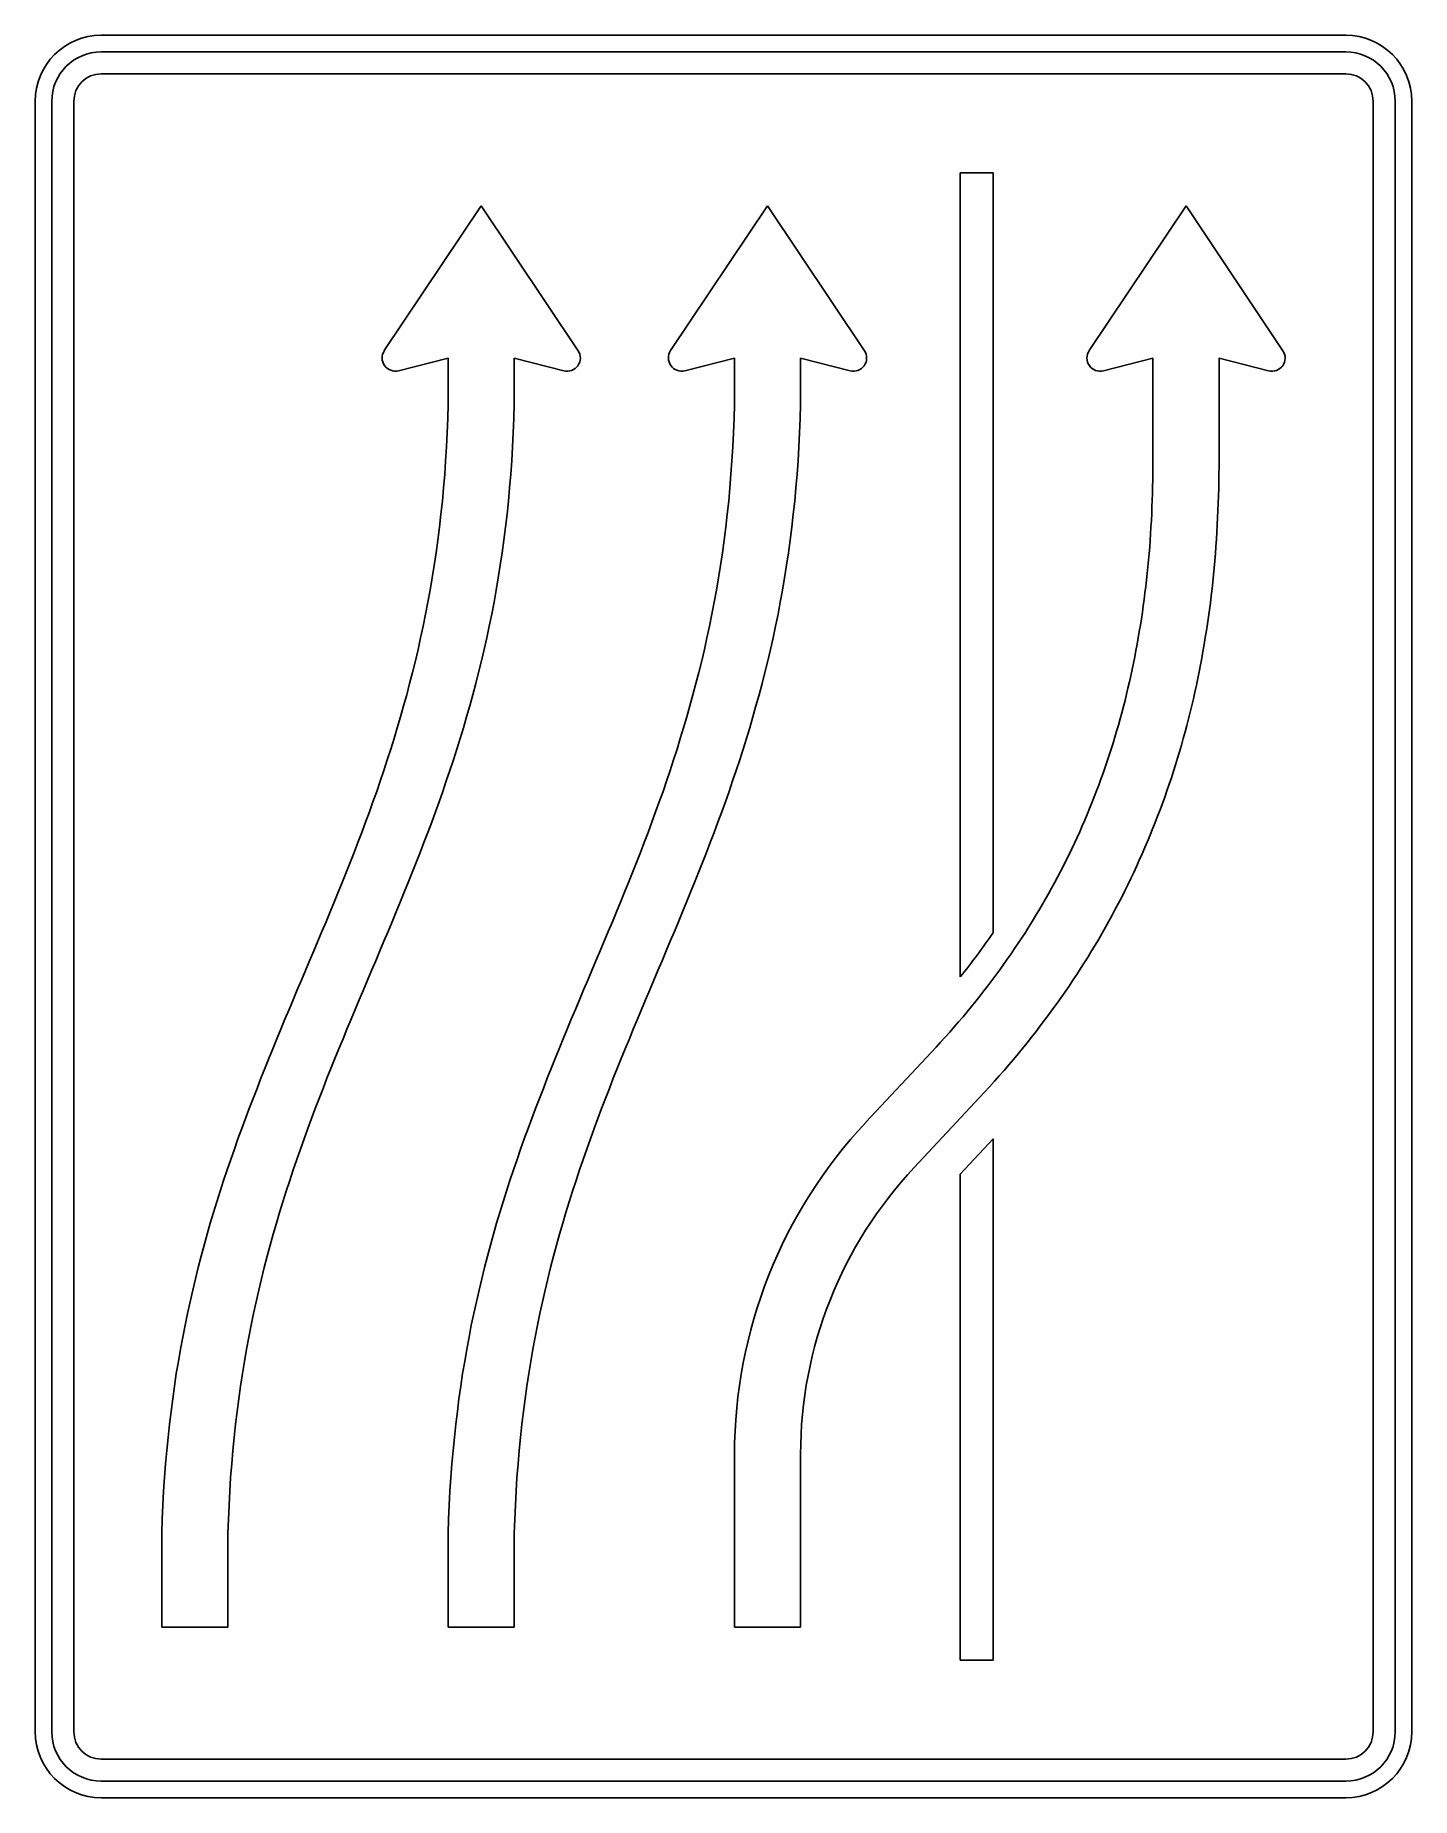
# Model space of a CAD drawing. Extents: x 0 to 1250, y 0 to 1600.
import ezdxf

# ---------------------------------------------------------------- set-up
doc = ezdxf.new("R2010")
doc.units = 0
doc.header["$LTSCALE"] = 25
doc.linetypes.add('AUSGEZOGEN', pattern=[0])
doc.layers.get('0').update_dxf_attribs({"linetype": 'AUSGEZOGEN'})

msp = doc.modelspace()

# ---------------------------------------------------------------- linework, layer by layer
for p, q in [((1190, 1600), (60, 1600)), ((1190, 1585), (60, 1585)), ((1190, 1565), (60, 1565)), ((0, 1540), (0, 60)), ((15, 1540), (15, 60)), ((35, 1540), (35, 60)), ((1215, 60), (1215, 1540)), ((1235, 60), (1235, 1540)), ((1250, 60), (1250, 1540)), ((840, 1475), (870, 1475)), ((840, 745.1), (840, 1475)), ((870, 1475), (870, 785.2)), ((405, 1445), (317, 1313.8)), ((493, 1313.6), (405, 1445)), ((665, 1445), (577, 1313.8)), ((753, 1313.6), (665, 1445)), ((1045, 1445), (957, 1313.7)), ((1133, 1313.6), (1045, 1445)), ((330, 1295.4), (375, 1307)), ((375, 1307), (375, 1265)), ((435, 1265), (435, 1307)), ((435, 1307), (480, 1295.4)), ((590, 1295.4), (635, 1307)), ((635, 1307), (635, 1265)), ((695, 1265), (695, 1307)), ((695, 1307), (740, 1295.4)), ((970, 1295.4), (1015, 1307)), ((1015, 1307), (1015, 1215)), ((1075, 1307), (1120, 1295.4)), ((1075, 1215), (1075, 1307)), ((330, 1295.5), (330, 1295.4)), ((590, 1295.5), (590, 1295.4)), ((375, 1265), (374.6, 1252)), ((434.6, 1252), (435, 1265)), ((635, 1265), (634.6, 1252)), ((694.6, 1252), (695, 1265)), ((374.6, 1252), (374.1, 1239.1)), ((434.1, 1239.1), (434.6, 1252)), ((634.6, 1252), (634.1, 1239.1)), ((694.1, 1239.1), (694.6, 1252)), ((374.1, 1239.1), (373.5, 1226.4)), ((433.5, 1226.4), (434.1, 1239.1)), ((634.1, 1239.1), (633.5, 1226.4)), ((693.5, 1226.4), (694.1, 1239.1)), ((373.5, 1226.4), (372.7, 1213.8)), ((432.7, 1213.8), (433.5, 1226.4)), ((633.5, 1226.4), (632.7, 1213.8)), ((692.7, 1213.8), (693.5, 1226.4)), ((371.8, 1201.4), (370.8, 1189.2)), ((372.7, 1213.8), (371.8, 1201.4)), ((430.8, 1189.2), (431.8, 1201.4)), ((431.8, 1201.4), (432.7, 1213.8)), ((631.8, 1201.4), (630.8, 1189.2)), ((632.7, 1213.8), (631.8, 1201.4)), ((690.8, 1189.2), (691.8, 1201.4)), ((691.8, 1201.4), (692.7, 1213.8)), ((1014.9, 1202.6), (1014.8, 1196.4)), ((1015, 1208.8), (1014.9, 1202.6)), ((1015, 1215), (1015, 1208.8)), ((1074.8, 1195), (1074.9, 1201.6)), ((1074.9, 1201.6), (1075, 1208.3)), ((1075, 1208.3), (1075, 1215)), ((370.8, 1189.2), (369.7, 1177.1)), ((429.7, 1177.1), (430.8, 1189.2)), ((630.8, 1189.2), (629.7, 1177.1)), ((689.7, 1177.1), (690.8, 1189.2)), ((1014.6, 1184), (1014.4, 1177.9)), ((1014.7, 1190.2), (1014.6, 1184)), ((1014.8, 1196.4), (1014.7, 1190.2)), ((1074.5, 1181.8), (1074.7, 1188.4)), ((1074.7, 1188.4), (1074.8, 1195)), ((369.7, 1177.1), (368.4, 1165.1)), ((428.4, 1165.1), (429.7, 1177.1)), ((629.7, 1177.1), (628.4, 1165.1)), ((688.4, 1165.1), (689.7, 1177.1)), ((1014.1, 1171.8), (1013.9, 1165.7)), ((1014.4, 1177.9), (1014.1, 1171.8)), ((1073.7, 1162), (1074, 1168.6)), ((1074, 1168.6), (1074.3, 1175.2)), ((1074.3, 1175.2), (1074.5, 1181.8)), ((367.1, 1153.3), (365.6, 1141.7)), ((368.4, 1165.1), (367.1, 1153.3)), ((425.6, 1141.7), (427.1, 1153.3)), ((427.1, 1153.3), (428.4, 1165.1)), ((627.1, 1153.3), (625.6, 1141.7)), ((628.4, 1165.1), (627.1, 1153.3)), ((685.6, 1141.7), (687.1, 1153.3)), ((687.1, 1153.3), (688.4, 1165.1)), ((1013.2, 1153.5), (1012.8, 1147.5)), ((1013.6, 1159.6), (1013.2, 1153.5)), ((1013.9, 1165.7), (1013.6, 1159.6)), ((1073, 1148.9), (1073.4, 1155.5)), ((1073.4, 1155.5), (1073.7, 1162)), ((365.6, 1141.7), (364, 1130.1)), ((424, 1130.1), (425.6, 1141.7)), ((625.6, 1141.7), (624, 1130.1)), ((684, 1130.1), (685.6, 1141.7)), ((1012.4, 1141.4), (1012, 1135.4)), ((1012.8, 1147.5), (1012.4, 1141.4)), ((1072.2, 1135.9), (1072.6, 1142.4)), ((1072.6, 1142.4), (1073, 1148.9)), ((364, 1130.1), (362.3, 1118.7)), ((422.3, 1118.8), (424, 1130.1)), ((624, 1130.1), (622.3, 1118.7)), ((682.3, 1118.8), (684, 1130.1)), ((1010.9, 1123.4), (1010.4, 1117.4)), ((1011.5, 1129.4), (1010.9, 1123.4)), ((1012, 1135.4), (1011.5, 1129.4)), ((1070.6, 1116.6), (1071.1, 1123)), ((1071.1, 1123), (1071.7, 1129.5)), ((1071.7, 1129.5), (1072.2, 1135.9)), ((360.5, 1107.5), (358.6, 1096.3)), ((362.3, 1118.7), (360.5, 1107.5)), ((418.6, 1096.3), (420.5, 1107.5)), ((420.5, 1107.5), (422.3, 1118.8)), ((620.5, 1107.5), (618.6, 1096.3)), ((622.3, 1118.7), (620.5, 1107.5)), ((678.6, 1096.3), (680.5, 1107.5)), ((680.5, 1107.5), (682.3, 1118.8)), ((1009.1, 1105.6), (1008.5, 1099.6)), ((1009.8, 1111.5), (1009.1, 1105.6)), ((1010.4, 1117.4), (1009.8, 1111.5)), ((1069.3, 1103.8), (1069.9, 1110.2)), ((1069.9, 1110.2), (1070.6, 1116.6)), ((358.6, 1096.3), (356.6, 1085.3)), ((416.6, 1085.3), (418.6, 1096.3)), ((618.6, 1096.3), (616.6, 1085.3)), ((676.6, 1085.3), (678.6, 1096.3)), ((1007.7, 1093.8), (1007, 1087.9)), ((1008.5, 1099.6), (1007.7, 1093.8)), ((1067.1, 1084.7), (1067.8, 1091)), ((1067.8, 1091), (1068.6, 1097.4)), ((1068.6, 1097.4), (1069.3, 1103.8)), ((354.5, 1074.4), (352.3, 1063.7)), ((356.6, 1085.3), (354.5, 1074.4)), ((412.3, 1063.7), (414.5, 1074.4)), ((414.5, 1074.4), (416.6, 1085.3)), ((614.5, 1074.4), (612.3, 1063.7)), ((616.6, 1085.3), (614.5, 1074.4)), ((672.3, 1063.7), (674.5, 1074.4)), ((674.5, 1074.4), (676.6, 1085.3)), ((1005.4, 1076.2), (1004.5, 1070.3)), ((1006.2, 1082), (1005.4, 1076.2)), ((1007, 1087.9), (1006.2, 1082)), ((1064.5, 1065.7), (1065.4, 1072)), ((1065.4, 1072), (1066.2, 1078.3)), ((1066.2, 1078.3), (1067.1, 1084.7)), ((352.3, 1063.7), (350, 1053)), ((410, 1053), (412.3, 1063.7)), ((612.3, 1063.7), (610, 1053)), ((670, 1053), (672.3, 1063.7)), ((1002.6, 1058.7), (1001.6, 1052.9)), ((1003.6, 1064.5), (1002.6, 1058.7)), ((1004.5, 1070.3), (1003.6, 1064.5)), ((1062.5, 1053.2), (1063.5, 1059.5)), ((1063.5, 1059.5), (1064.5, 1065.7)), ((347.6, 1042.4), (345.2, 1032)), ((350, 1053), (347.6, 1042.4)), ((405.2, 1032), (407.6, 1042.4)), ((407.6, 1042.4), (410, 1053)), ((607.6, 1042.4), (605.2, 1032)), ((610, 1053), (607.6, 1042.4)), ((665.2, 1032), (667.6, 1042.4)), ((667.6, 1042.4), (670, 1053)), ((999.5, 1041.4), (998.4, 1035.7)), ((1000.6, 1047.2), (999.5, 1041.4)), ((1001.6, 1052.9), (1000.6, 1047.2)), ((1059.3, 1034.5), (1060.4, 1040.7)), ((1060.4, 1040.7), (1061.5, 1047)), ((1061.5, 1047), (1062.5, 1053.2)), ((345.2, 1032), (342.6, 1021.6)), ((402.6, 1021.6), (405.2, 1032)), ((605.2, 1032), (602.6, 1021.6)), ((662.6, 1021.6), (665.2, 1032)), ((996.1, 1024.3), (994.9, 1018.6)), ((997.3, 1030), (996.1, 1024.3)), ((998.4, 1035.7), (997.3, 1030)), ((1056.9, 1022.2), (1058.1, 1028.4)), ((1058.1, 1028.4), (1059.3, 1034.5)), ((340, 1011.4), (337.3, 1001.2)), ((342.6, 1021.6), (340, 1011.4)), ((397.3, 1001.2), (400, 1011.4)), ((400, 1011.4), (402.6, 1021.6)), ((600, 1011.4), (597.3, 1001.2)), ((602.6, 1021.6), (600, 1011.4)), ((657.3, 1001.2), (660, 1011.4)), ((660, 1011.4), (662.6, 1021.6)), ((993.6, 1013), (992.3, 1007.3)), ((994.9, 1018.6), (993.6, 1013)), ((1053, 1003.8), (1054.4, 1009.9)), ((1054.4, 1009.9), (1055.7, 1016)), ((1055.7, 1016), (1056.9, 1022.2)), ((337.3, 1001.2), (334.5, 991.2)), ((394.5, 991.2), (397.3, 1001.2)), ((597.3, 1001.2), (594.5, 991.2)), ((654.5, 991.2), (657.3, 1001.2)), ((989.6, 996.1), (988.2, 990.5)), ((991, 1001.7), (989.6, 996.1)), ((992.3, 1007.3), (991, 1001.7)), ((1050.2, 991.6), (1051.7, 997.7)), ((1051.7, 997.7), (1053, 1003.8)), ((331.7, 981.2), (328.8, 971.3)), ((334.5, 991.2), (331.7, 981.2)), ((388.8, 971.3), (391.7, 981.2)), ((391.7, 981.2), (394.5, 991.2)), ((591.7, 981.2), (588.8, 971.3)), ((594.5, 991.2), (591.7, 981.2)), ((648.8, 971.3), (651.7, 981.2)), ((651.7, 981.2), (654.5, 991.2)), ((985.2, 979.4), (983.6, 973.8)), ((986.7, 984.9), (985.2, 979.4)), ((988.2, 990.5), (986.7, 984.9)), ((1045.7, 973.5), (1047.3, 979.5)), ((1047.3, 979.5), (1048.8, 985.6)), ((1048.8, 985.6), (1050.2, 991.6)), ((325.8, 961.5), (322.8, 951.8)), ((328.8, 971.3), (325.8, 961.5)), ((382.8, 951.8), (385.8, 961.5)), ((385.8, 961.5), (388.8, 971.3)), ((585.8, 961.5), (582.8, 951.8)), ((588.8, 971.3), (585.8, 961.5)), ((642.8, 951.8), (645.8, 961.5)), ((645.8, 961.5), (648.8, 971.3)), ((980.4, 962.8), (978.7, 957.3)), ((982, 968.3), (980.4, 962.8)), ((983.6, 973.8), (982, 968.3)), ((1040.8, 955.5), (1042.5, 961.5)), ((1042.5, 961.5), (1044.1, 967.5)), ((1044.1, 967.5), (1045.7, 973.5)), ((322.8, 951.8), (319.7, 942.1)), ((379.7, 942.1), (382.8, 951.8)), ((582.8, 951.8), (579.7, 942.1)), ((639.7, 942.1), (642.8, 951.8)), ((975.2, 946.4), (973.4, 940.9)), ((977, 951.8), (975.2, 946.4)), ((978.7, 957.3), (977, 951.8)), ((1037.3, 943.6), (1039, 949.6)), ((1039, 949.6), (1040.8, 955.5)), ((316.5, 932.6), (313.3, 923)), ((319.7, 942.1), (316.5, 932.6)), ((373.3, 923.1), (376.5, 932.6)), ((376.5, 932.6), (379.7, 942.1)), ((576.5, 932.6), (573.3, 923)), ((579.7, 942.1), (576.5, 932.6)), ((633.3, 923.1), (636.5, 932.6)), ((636.5, 932.6), (639.7, 942.1)), ((969.7, 930.1), (967.8, 924.7)), ((971.6, 935.5), (969.7, 930.1)), ((973.4, 940.9), (971.6, 935.5)), ((1031.7, 925.9), (1033.6, 931.8)), ((1033.6, 931.8), (1035.4, 937.7)), ((1035.4, 937.7), (1037.3, 943.6)), ((310.1, 913.6), (306.7, 904.2)), ((313.3, 923), (310.1, 913.6)), ((366.7, 904.2), (370.1, 913.6)), ((370.1, 913.6), (373.3, 923.1)), ((570.1, 913.6), (566.7, 904.2)), ((573.3, 923), (570.1, 913.6)), ((626.7, 904.2), (630.1, 913.6)), ((630.1, 913.6), (633.3, 923.1)), ((963.8, 914), (961.7, 908.7)), ((965.8, 919.3), (963.8, 914)), ((967.8, 924.7), (965.8, 919.3)), ((1025.7, 908.4), (1027.7, 914.2)), ((1027.7, 914.2), (1029.7, 920.1)), ((1029.7, 920.1), (1031.7, 925.9)), ((306.7, 904.2), (303.4, 894.9)), ((363.4, 894.9), (366.7, 904.2)), ((566.7, 904.2), (563.4, 894.9)), ((623.4, 894.9), (626.7, 904.2)), ((957.5, 898), (955.3, 892.7)), ((959.6, 903.3), (957.5, 898)), ((961.7, 908.7), (959.6, 903.3)), ((1019.2, 891.1), (1021.4, 896.8)), ((1021.4, 896.8), (1023.6, 902.6)), ((1023.6, 902.6), (1025.7, 908.4)), ((300, 885.6), (296.5, 876.4)), ((303.4, 894.9), (300, 885.6)), ((356.5, 876.4), (360, 885.6)), ((360, 885.6), (363.4, 894.9)), ((560, 885.6), (556.5, 876.4)), ((563.4, 894.9), (560, 885.6)), ((616.5, 876.4), (620, 885.6)), ((620, 885.6), (623.4, 894.9)), ((950.8, 882.2), (948.5, 877)), ((953.1, 887.5), (950.8, 882.2)), ((955.3, 892.7), (953.1, 887.5)), ((1014.7, 879.6), (1017, 885.3)), ((1017, 885.3), (1019.2, 891.1)), ((293, 867.3), (289.5, 858.1)), ((296.5, 876.4), (293, 867.3)), ((349.5, 858.1), (353, 867.3)), ((353, 867.3), (356.5, 876.4)), ((553, 867.3), (549.5, 858.1)), ((556.5, 876.4), (553, 867.3)), ((609.5, 858.1), (613, 867.3)), ((613, 867.3), (616.5, 876.4)), ((943.7, 866.6), (941.3, 861.4)), ((946.1, 871.8), (943.7, 866.6)), ((948.5, 877), (946.1, 871.8)), ((1007.6, 862.5), (1010, 868.2)), ((1010, 868.2), (1012.4, 873.9)), ((1012.4, 873.9), (1014.7, 879.6)), ((286, 849.1), (282.4, 840)), ((289.5, 858.1), (286, 849.1)), ((342.4, 840), (346, 849.1)), ((346, 849.1), (349.5, 858.1)), ((546, 849.1), (542.4, 840)), ((549.5, 858.1), (546, 849.1)), ((602.4, 840), (606, 849.1)), ((606, 849.1), (609.5, 858.1)), ((936.2, 851.1), (933.6, 845.9)), ((938.8, 856.2), (936.2, 851.1)), ((941.3, 861.4), (938.8, 856.2)), ((1000.1, 845.5), (1002.6, 851.2)), ((1002.6, 851.2), (1005.2, 856.8)), ((1005.2, 856.8), (1007.6, 862.5)), ((282.4, 840), (278.8, 831)), ((338.8, 831), (342.4, 840)), ((542.4, 840), (538.8, 831)), ((598.8, 831), (602.4, 840)), ((928.3, 835.7), (925.6, 830.6)), ((931, 840.8), (928.3, 835.7)), ((933.6, 845.9), (931, 840.8)), ((992.1, 828.8), (994.8, 834.4)), ((994.8, 834.4), (997.5, 839.9)), ((997.5, 839.9), (1000.1, 845.5)), ((275.1, 822), (271.5, 813.1)), ((278.8, 831), (275.1, 822)), ((331.5, 813.1), (335.1, 822)), ((335.1, 822), (338.8, 831)), ((535.1, 822), (531.5, 813.1)), ((538.8, 831), (535.1, 822)), ((591.5, 813.1), (595.1, 822)), ((595.1, 822), (598.8, 831)), ((920, 820.5), (917.2, 815.5)), ((922.8, 825.6), (920, 820.5)), ((925.6, 830.6), (922.8, 825.6)), ((983.7, 812.2), (986.6, 817.7)), ((986.6, 817.7), (989.4, 823.2)), ((989.4, 823.2), (992.1, 828.8)), ((267.8, 804.2), (264.1, 795.3)), ((271.5, 813.1), (267.8, 804.2)), ((324.1, 795.3), (327.8, 804.2)), ((327.8, 804.2), (331.5, 813.1)), ((527.8, 804.2), (524.1, 795.3)), ((531.5, 813.1), (527.8, 804.2)), ((584.1, 795.3), (587.8, 804.2)), ((587.8, 804.2), (591.5, 813.1)), ((908.3, 800.5), (905.3, 795.5)), ((911.3, 805.5), (908.3, 800.5)), ((914.3, 810.5), (911.3, 805.5)), ((917.2, 815.5), (914.3, 810.5)), ((974.9, 795.8), (977.9, 801.2)), ((977.9, 801.2), (980.8, 806.7)), ((980.8, 806.7), (983.7, 812.2)), ((260.4, 786.4), (256.7, 777.5)), ((264.1, 795.3), (260.4, 786.4)), ((316.7, 777.5), (320.4, 786.4)), ((320.4, 786.4), (324.1, 795.3)), ((520.4, 786.4), (516.7, 777.5)), ((524.1, 795.3), (520.4, 786.4)), ((576.7, 777.5), (580.4, 786.4)), ((580.4, 786.4), (584.1, 795.3)), ((899.1, 785.6), (895.9, 780.7)), ((902.2, 790.6), (899.1, 785.6)), ((905.3, 795.5), (902.2, 790.6)), ((965.7, 779.5), (968.8, 784.9)), ((968.8, 784.9), (971.9, 790.3)), ((971.9, 790.3), (974.9, 795.8)), ((252.9, 768.7), (249.2, 759.8)), ((256.7, 777.5), (252.9, 768.7)), ((309.2, 759.8), (312.9, 768.7)), ((312.9, 768.7), (316.7, 777.5)), ((512.9, 768.7), (509.2, 759.8)), ((516.7, 777.5), (512.9, 768.7)), ((569.2, 759.8), (572.9, 768.7)), ((572.9, 768.7), (576.7, 777.5)), ((889.4, 770.9), (886.1, 766.1)), ((892.7, 775.8), (889.4, 770.9)), ((895.9, 780.7), (892.7, 775.8)), ((956, 763.4), (959.2, 768.7)), ((959.2, 768.7), (962.5, 774.1)), ((962.5, 774.1), (965.7, 779.5)), ((249.2, 759.8), (245.5, 751)), ((305.5, 751), (309.2, 759.8)), ((509.2, 759.8), (505.5, 751)), ((565.5, 751), (569.2, 759.8)), ((879.3, 756.4), (875.8, 751.6)), ((882.7, 761.2), (879.3, 756.4)), ((886.1, 766.1), (882.7, 761.2)), ((945.8, 747.4), (949.2, 752.7)), ((949.2, 752.7), (952.6, 758)), ((952.6, 758), (956, 763.4)), ((241.7, 742.1), (238, 733.3)), ((245.5, 751), (241.7, 742.1)), ((298, 733.3), (301.7, 742.1)), ((301.7, 742.1), (305.5, 751)), ((501.7, 742.1), (498, 733.3)), ((505.5, 751), (501.7, 742.1)), ((558, 733.3), (561.7, 742.1)), ((561.7, 742.1), (565.5, 751)), ((865.1, 737.2), (861.5, 732.5)), ((868.7, 742), (865.1, 737.2)), ((872.3, 746.8), (868.7, 742)), ((875.8, 751.6), (872.3, 746.8)), ((935.2, 731.7), (938.8, 736.9)), ((938.8, 736.9), (942.3, 742.2)), ((942.3, 742.2), (945.8, 747.4)), ((234.3, 724.4), (230.5, 715.6)), ((238, 733.3), (234.3, 724.4)), ((290.5, 715.6), (294.3, 724.4)), ((294.3, 724.4), (298, 733.3)), ((494.3, 724.4), (490.5, 715.6)), ((498, 733.3), (494.3, 724.4)), ((550.5, 715.6), (554.3, 724.4)), ((554.3, 724.4), (558, 733.3)), ((854, 723), (850.2, 718.3)), ((857.8, 727.7), (854, 723)), ((861.5, 732.5), (857.8, 727.7)), ((924.2, 716.1), (927.9, 721.2)), ((927.9, 721.2), (931.6, 726.4)), ((931.6, 726.4), (935.2, 731.7)), ((226.8, 706.7), (223.1, 697.8)), ((230.5, 715.6), (226.8, 706.7)), ((283.1, 697.8), (286.8, 706.7)), ((286.8, 706.7), (290.5, 715.6)), ((486.8, 706.7), (483.1, 697.8)), ((490.5, 715.6), (486.8, 706.7)), ((543.1, 697.8), (546.8, 706.7)), ((546.8, 706.7), (550.5, 715.6)), ((838.5, 704.3), (834.5, 699.7)), ((842.5, 709), (838.5, 704.3)), ((846.4, 713.6), (842.5, 709)), ((850.2, 718.3), (846.4, 713.6)), ((912.7, 700.6), (916.6, 705.8)), ((916.6, 705.8), (920.4, 710.9)), ((920.4, 710.9), (924.2, 716.1)), ((219.5, 688.9), (215.8, 680)), ((223.1, 697.8), (219.5, 688.9)), ((275.8, 680), (279.5, 688.9)), ((279.5, 688.9), (283.1, 697.8)), ((479.5, 688.9), (475.8, 680)), ((483.1, 697.8), (479.5, 688.9)), ((535.8, 680), (539.5, 688.9)), ((539.5, 688.9), (543.1, 697.8)), ((826.4, 690.5), (822.2, 685.9)), ((830.5, 695.1), (826.4, 690.5)), ((834.5, 699.7), (830.5, 695.1)), ((900.7, 685.4), (904.8, 690.4)), ((904.8, 690.4), (908.8, 695.5)), ((908.8, 695.5), (912.7, 700.6)), ((215.8, 680), (212.1, 671)), ((272.1, 671), (275.8, 680)), ((475.8, 680), (472.1, 671)), ((532.1, 671), (535.8, 680)), ((813.8, 676.7), (754.4, 613.2)), ((818, 681.3), (813.8, 676.7)), ((822.2, 685.9), (818, 681.3)), ((888.3, 670.2), (892.5, 675.3)), ((892.5, 675.3), (896.6, 680.3)), ((896.6, 680.3), (900.7, 685.4)), ((208.5, 662.1), (204.9, 653.1)), ((212.1, 671), (208.5, 662.1)), ((264.9, 653.1), (268.5, 662.1)), ((268.5, 662.1), (272.1, 671)), ((468.5, 662.1), (464.9, 653.1)), ((472.1, 671), (468.5, 662.1)), ((524.9, 653.1), (528.5, 662.1)), ((528.5, 662.1), (532.1, 671)), ((875.4, 655.3), (879.8, 660.3)), ((879.8, 660.3), (884.1, 665.2)), ((884.1, 665.2), (888.3, 670.2)), ((201.4, 644), (197.8, 634.9)), ((204.9, 653.1), (201.4, 644)), ((257.8, 634.9), (261.4, 644)), ((261.4, 644), (264.9, 653.1)), ((461.4, 644), (457.8, 634.9)), ((464.9, 653.1), (461.4, 644)), ((517.8, 634.9), (521.4, 644)), ((521.4, 644), (524.9, 653.1)), ((857.5, 635.6), (862.1, 640.5)), ((862.1, 640.5), (866.6, 645.4)), ((866.6, 645.4), (871, 650.4)), ((871, 650.4), (875.4, 655.3)), ((194.3, 625.8), (190.9, 616.6)), ((197.8, 634.9), (194.3, 625.8)), ((250.9, 616.6), (254.3, 625.8)), ((254.3, 625.8), (257.8, 634.9)), ((454.3, 625.8), (450.9, 616.6)), ((457.8, 634.9), (454.3, 625.8)), ((510.9, 616.6), (514.3, 625.8)), ((514.3, 625.8), (517.8, 634.9)), ((798.2, 572.1), (857.5, 635.6)), ((190.9, 616.6), (187.5, 607.4)), ((247.5, 607.4), (250.9, 616.6)), ((450.9, 616.6), (447.5, 607.4)), ((507.5, 607.4), (510.9, 616.6)), ((184.1, 598.1), (180.8, 588.7)), ((187.5, 607.4), (184.1, 598.1)), ((240.8, 588.7), (244.1, 598.1)), ((244.1, 598.1), (247.5, 607.4)), ((444.1, 598.1), (440.8, 588.7)), ((447.5, 607.4), (444.1, 598.1)), ((500.8, 588.7), (504.1, 598.1)), ((504.1, 598.1), (507.5, 607.4)), ((870, 598.1), (840, 566.2)), ((870, 125), (870, 598.1)), ((177.5, 579.4), (174.3, 569.9)), ((180.8, 588.7), (177.5, 579.4)), ((234.3, 569.9), (237.5, 579.4)), ((237.5, 579.4), (240.8, 588.7)), ((437.5, 579.4), (434.3, 569.9)), ((440.8, 588.7), (437.5, 579.4)), ((494.3, 569.9), (497.5, 579.4)), ((497.5, 579.4), (500.8, 588.7)), ((171.1, 560.4), (168, 550.8)), ((174.3, 569.9), (171.1, 560.4)), ((228, 550.8), (231.1, 560.4)), ((231.1, 560.4), (234.3, 569.9)), ((431.1, 560.4), (428, 550.8)), ((434.3, 569.9), (431.1, 560.4)), ((488, 550.8), (491.1, 560.4)), ((491.1, 560.4), (494.3, 569.9)), ((840, 566.2), (840, 125)), ((168, 550.8), (164.9, 541.1)), ((224.9, 541.1), (228, 550.8)), ((428, 550.8), (424.9, 541.1)), ((484.9, 541.1), (488, 550.8)), ((161.9, 531.4), (159, 521.5)), ((164.9, 541.1), (161.9, 531.4)), ((219, 521.5), (221.9, 531.4)), ((221.9, 531.4), (224.9, 541.1)), ((421.9, 531.4), (419, 521.5)), ((424.9, 541.1), (421.9, 531.4)), ((479, 521.5), (481.9, 531.4)), ((481.9, 531.4), (484.9, 541.1)), ((159, 521.5), (156.1, 511.6)), ((216.1, 511.6), (219, 521.5)), ((419, 521.5), (416.1, 511.6)), ((476.1, 511.6), (479, 521.5)), ((153.4, 501.6), (150.6, 491.5)), ((156.1, 511.6), (153.4, 501.6)), ((210.6, 491.5), (213.4, 501.6)), ((213.4, 501.6), (216.1, 511.6)), ((413.4, 501.6), (410.6, 491.5)), ((416.1, 511.6), (413.4, 501.6)), ((470.6, 491.5), (473.4, 501.6)), ((473.4, 501.6), (476.1, 511.6)), ((148, 481.4), (145.4, 471.1)), ((150.6, 491.5), (148, 481.4)), ((205.4, 471.1), (208, 481.4)), ((208, 481.4), (210.6, 491.5)), ((408, 481.4), (405.4, 471.1)), ((410.6, 491.5), (408, 481.4)), ((465.4, 471.1), (468, 481.4)), ((468, 481.4), (470.6, 491.5)), ((145.4, 471.1), (143, 460.7)), ((203, 460.7), (205.4, 471.1)), ((405.4, 471.1), (403, 460.7)), ((463, 460.7), (465.4, 471.1)), ((140.6, 450.2), (138.3, 439.6)), ((143, 460.7), (140.6, 450.2)), ((198.3, 439.6), (200.6, 450.2)), ((200.6, 450.2), (203, 460.7)), ((400.6, 450.2), (398.3, 439.6)), ((403, 460.7), (400.6, 450.2)), ((458.3, 439.6), (460.6, 450.2)), ((460.6, 450.2), (463, 460.7)), ((138.3, 439.6), (136, 428.9)), ((196, 428.9), (198.3, 439.6)), ((398.3, 439.6), (396, 428.9)), ((456, 428.9), (458.3, 439.6)), ((133.9, 418.1), (131.9, 407.2)), ((136, 428.9), (133.9, 418.1)), ((191.9, 407.2), (193.9, 418.1)), ((193.9, 418.1), (196, 428.9)), ((393.9, 418.1), (391.9, 407.2)), ((396, 428.9), (393.9, 418.1)), ((451.9, 407.2), (453.9, 418.1)), ((453.9, 418.1), (456, 428.9)), ((131.9, 407.2), (130, 396.1)), ((190, 396.1), (191.9, 407.2)), ((391.9, 407.2), (390, 396.1)), ((450, 396.1), (451.9, 407.2)), ((128.1, 385), (126.4, 373.7)), ((130, 396.1), (128.1, 385)), ((186.4, 373.7), (188.1, 385)), ((188.1, 385), (190, 396.1)), ((388.1, 385), (386.4, 373.7)), ((390, 396.1), (388.1, 385)), ((446.4, 373.7), (448.1, 385)), ((448.1, 385), (450, 396.1)), ((126.4, 373.7), (124.8, 362.2)), ((184.8, 362.2), (186.4, 373.7)), ((386.4, 373.7), (384.8, 362.2)), ((444.8, 362.2), (446.4, 373.7)), ((124.8, 362.2), (123.3, 350.7)), ((183.3, 350.7), (184.8, 362.2)), ((384.8, 362.2), (383.3, 350.7)), ((443.3, 350.7), (444.8, 362.2)), ((121.9, 339), (120.6, 327.1)), ((123.3, 350.7), (121.9, 339)), ((180.6, 327.1), (181.9, 339)), ((181.9, 339), (183.3, 350.7)), ((381.9, 339), (380.6, 327.1)), ((383.3, 350.7), (381.9, 339)), ((440.6, 327.1), (441.9, 339)), ((441.9, 339), (443.3, 350.7)), ((120.6, 327.1), (119.4, 315.1)), ((179.4, 315.1), (180.6, 327.1)), ((380.6, 327.1), (379.4, 315.1)), ((439.4, 315.1), (440.6, 327.1)), ((119.4, 315.1), (118.4, 303)), ((178.4, 303), (179.4, 315.1)), ((379.4, 315.1), (378.4, 303)), ((438.4, 303), (439.4, 315.1)), ((635, 311.8), (635, 155)), ((695, 155), (695, 311.8)), ((117.4, 290.7), (116.6, 278.3)), ((118.4, 303), (117.4, 290.7)), ((176.6, 278.3), (177.4, 290.7)), ((177.4, 290.7), (178.4, 303)), ((377.4, 290.7), (376.6, 278.3)), ((378.4, 303), (377.4, 290.7)), ((436.6, 278.3), (437.4, 290.7)), ((437.4, 290.7), (438.4, 303)), ((116.6, 278.3), (116, 265.7)), ((176, 265.7), (176.6, 278.3)), ((376.6, 278.3), (376, 265.7)), ((436, 265.7), (436.6, 278.3)), ((116, 265.7), (115.4, 252.9)), ((175.4, 252.9), (176, 265.7)), ((376, 265.7), (375.4, 252.9)), ((435.4, 252.9), (436, 265.7)), ((115.4, 252.9), (115, 240)), ((115, 240), (115, 155)), ((175, 240), (175.4, 252.9)), ((175, 155), (175, 240)), ((375.4, 252.9), (375, 240)), ((375, 240), (375, 155)), ((435, 240), (435.4, 252.9)), ((435, 155), (435, 240)), ((115, 155), (175, 155)), ((375, 155), (435, 155)), ((635, 155), (695, 155)), ((840, 125), (870, 125)), ((60, 35), (1190, 35)), ((60, 15), (1190, 15)), ((60, 0), (1190, 0))]:
    msp.add_line(p, q)
for centre, radius, start, end in [((60, 1540), 60, 90, 180), ((1190, 1540), 60, 0, 90), ((60, 1540), 45, 90, 180), ((1190, 1540), 45, 0, 90), ((60, 1540), 25, 90, 180), ((1190, 1540), 25, 0, 90), ((327, 1307.1), 12, 146.34, 284.365), ((483, 1307), 12, 255.51, 393.6), ((587, 1307.1), 12, 146.34, 284.365), ((743, 1307), 12, 255.51, 393.6), ((967, 1307), 12, 146.34, 284.365), ((1123, 1307), 12, 255.51, 393.6), ((226.6, 1235), 785, 321.39, 325.045), ((1075, 311.8), 440, 136.765, 180), ((1075, 311.8), 380, 136.765, 180), ((60, 60), 60, 180, 270), ((60, 60), 45, 180, 270), ((60, 60), 25, 180, 270), ((1190, 60), 60, 270, 360), ((1190, 60), 45, 270, 360), ((1190, 60), 25, 270, 360)]:
    msp.add_arc(centre, radius, start, end)

doc.saveas('drawing.dxf')
